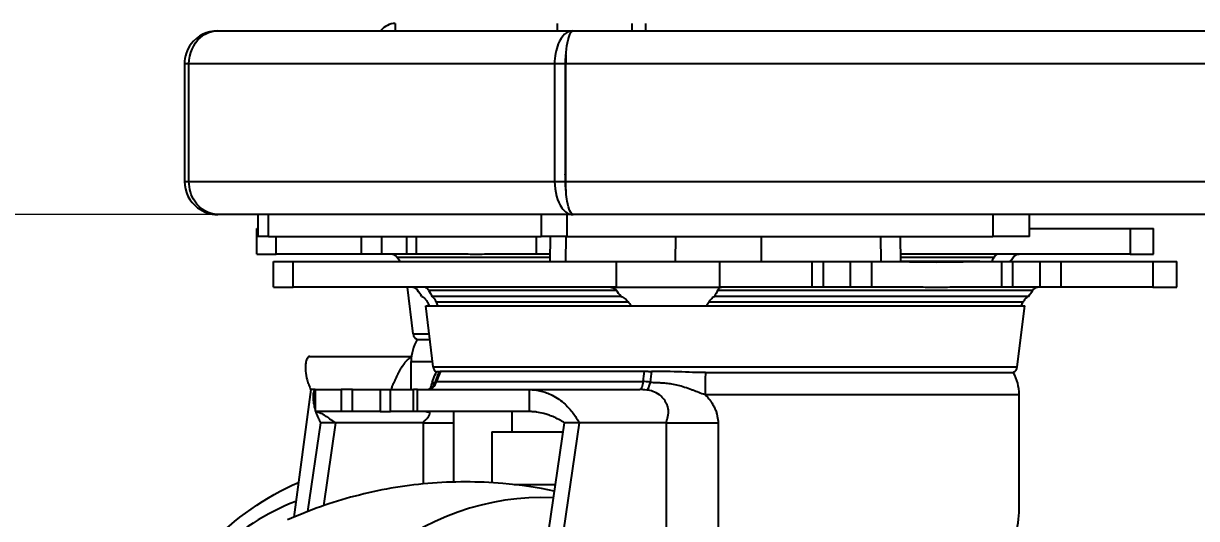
# Model space of a CAD drawing. Header units: millimetres. Extents: x 176 to 2516, y 143 to 1610.
# Drawn here: x 1748.5 to 1908.1, y 264.9 to 332.3 of the extents above; entities that cross this region are included whole.
import ezdxf

# ---------------------------------------------------------------- set-up
doc = ezdxf.new("R2010")
doc.units = ezdxf.units.MM
doc.layers.add('Widoczne (ISO)', color=7, linetype='Continuous', lineweight=25)
doc.layers.add('Wymiary', color=164, linetype='Continuous', lineweight=9)
doc.styles.add('Tekst notatki (ISO)', font='TAHOMA.TTF')
doc.dimstyles.new('Kopia Domyślne (ISO)', dxfattribs={"dimtxt": 20, "dimasz": 20, "dimexe": 3.175, "dimexo": 0, "dimgap": 2.5, "dimtad": 1, "dimtoh": 1, "dimdec": 0, "dimrnd": 1e-08, "dimzin": 0, "dimtxsty": 'Tekst notatki (ISO)', "dimblk": 'CLOSEDBLANK', "dimcen": 15, "dimdle": 10, "dimclrd": 256, "dimclre": 256, "dimclrt": 7, "dimazin": 0, "dimtfac": 1.001486, "dimtmove": 0, "dimatfit": 2, "dimfxl": 1, "dimtolj": 1, "dimtzin": 0, "dimlwd": -1, "dimlwe": -1, "dimarcsym": 0})

# ---------------------------------------------------------------- blocks, each defined once
blk = doc.blocks.new('_CLOSEDBLANK')
at = {"color": 0, "linetype": 'ByBlock', "lineweight": -2}
for p, q in [((-1, -0.1667), (-1, 0.1667)), ((-1, 0.1667), (0, 0)), ((0, 0), (-1, -0.1667))]:
    blk.add_line(p, q, dxfattribs=at)
blk = doc.blocks.new('*D11')
at = {"layer": 'Defpoints', "color": 0}
for p in [(1834.23, 1608.26), (1546.72, 144.94), (1807.51, 144.94)]:
    blk.add_point(p, dxfattribs=at)
at = {"layer": 'Wymiary'}
for p, q in [((1834.23, 1608.26), (1543.54, 1608.26)), ((1546.72, 1588.26), (1546.72, 164.94)), ((1807.51, 144.94), (1543.54, 144.94))]:
    blk.add_line(p, q, dxfattribs=at)
at = {"layer": 'Wymiary', "xscale": 20, "yscale": 20, "zscale": 20}
for p, rotation in [((1546.72, 1608.26), 90), ((1546.72, 144.94), 270)]:
    blk.add_blockref('_CLOSEDBLANK', p, dxfattribs=dict(at, rotation=rotation))
at = {"layer": 'Wymiary', "color": 7, "insert": (1533.81, 876.6), "char_height": 20, "attachment_point": 5, "rotation": 90, "style": 'Tekst notatki (ISO)'}
blk.add_mtext('\\A1;1470', dxfattribs=at)
blk = doc.blocks.new('*D14')
at = {"layer": 'Defpoints', "color": 0}
for p in [(1938.09, 306.33), (1620.08, 144.94), (1807.51, 144.94)]:
    blk.add_point(p, dxfattribs=at)
at = {"layer": 'Wymiary'}
for p, q in [((1938.09, 306.33), (1616.9, 306.33)), ((1620.08, 286.33), (1620.08, 164.94)), ((1807.51, 144.94), (1616.9, 144.94))]:
    blk.add_line(p, q, dxfattribs=at)
at = {"layer": 'Wymiary', "xscale": 20, "yscale": 20, "zscale": 20}
for p, rotation in [((1620.08, 306.33), 90), ((1620.08, 144.94), 270)]:
    blk.add_blockref('_CLOSEDBLANK', p, dxfattribs=dict(at, rotation=rotation))
at = {"layer": 'Wymiary', "color": 7, "insert": (1607.17, 225.64), "char_height": 20, "attachment_point": 5, "rotation": 90, "style": 'Tekst notatki (ISO)'}
blk.add_mtext('\\A1;160', dxfattribs=at)

msp = doc.modelspace()

# ---------------------------------------------------------------- linework, layer by layer
at = {"layer": 'Widoczne (ISO)'}
for p, q in [((1799.05, 332.33), (1799.05, 331.33)), ((1821.12, 331.33), (1821.12, 332.33)), ((1831.23, 332.33), (1831.23, 331.33)), ((1833.16, 331.33), (1833.16, 332.33)), ((1774.87, 331.33), (1774.9, 331.33)), ((1774.87, 331.33), (1774.87, 331.33)), ((1774.9, 331.33), (1823.19, 331.33)), ((1823.19, 331.33), (1823.28, 331.33)), ((1823.19, 331.31), (1823.19, 331.33)), ((1823.28, 331.33), (2418.69, 331.33)), ((1822.27, 327.83), (1822.25, 327.83)), ((1822.25, 327.83), (1822.25, 326.83)), ((1770.37, 326.83), (1770.37, 310.83)), ((1770.99, 326.83), (1770.37, 326.83)), ((1770.99, 310.83), (1770.99, 326.83)), ((1820.74, 326.83), (1770.99, 326.83)), ((1820.74, 326.83), (1820.74, 310.83)), ((1822.16, 326.83), (1820.74, 326.83)), ((1822.16, 326.83), (1822.16, 310.83)), ((1822.25, 310.83), (1822.25, 326.83)), ((2419.72, 326.83), (1822.25, 326.83)), ((1770.37, 310.83), (1770.99, 310.83)), ((1770.99, 310.83), (1820.74, 310.83)), ((1820.74, 310.83), (1822.16, 310.83)), ((1822.25, 310.83), (2419.72, 310.83)), ((1774.87, 306.33), (1774.87, 306.33)), ((1774.87, 306.33), (1774.9, 306.33)), ((1823.19, 306.33), (1774.9, 306.33)), ((1780.37, 306.33), (1780.37, 303.33)), ((1781.83, 303.33), (1781.83, 306.33)), ((1818.9, 306.33), (1818.9, 303.33)), ((1822.44, 303.33), (1822.44, 306.33)), ((1823.19, 306.35), (1823.19, 306.33)), ((1823.19, 306.33), (1823.28, 306.33)), ((2418.69, 306.33), (1823.28, 306.33)), ((1880.37, 306.33), (1880.37, 303.33)), ((1885.37, 303.33), (1885.37, 306.33)), ((1780.2, 304.43), (1780.37, 304.43)), ((1780.2, 300.93), (1780.2, 304.43)), ((1781.83, 303.33), (1780.37, 303.33)), ((1781.83, 303.33), (1818.9, 303.33)), ((1782.87, 300.93), (1782.87, 303.33)), ((1794.43, 303.33), (1794.43, 300.93)), ((1797.2, 303.33), (1797.2, 300.93)), ((1800.6, 303.33), (1800.6, 300.93)), ((1801.91, 303.33), (1801.91, 300.93)), ((1818.24, 303.33), (1818.24, 300.93)), ((1822.44, 303.33), (1818.9, 303.33)), ((1820.15, 303.33), (1820.09, 299.93)), ((1822.28, 299.93), (1822.33, 303.33)), ((1822.44, 303.33), (1880.37, 303.33)), ((1837.21, 303.33), (1837.16, 299.93)), ((1848.92, 299.93), (1848.88, 303.33)), ((1865.09, 303.33), (1865.13, 299.93)), ((1867.76, 303.33), (1867.82, 299.92)), ((1885.37, 303.33), (1880.37, 303.33)), ((1885.37, 304.43), (1899.06, 304.43)), ((1899.06, 304.43), (1902.26, 304.43)), ((1899.06, 304.43), (1899.06, 300.93)), ((1902.26, 300.93), (1902.26, 304.43)), ((1780.2, 300.93), (1782.87, 300.93)), ((1794.43, 300.93), (1782.87, 300.93)), ((1797.2, 300.93), (1794.43, 300.93)), ((1800.6, 300.93), (1797.2, 300.93)), ((1799.29, 300.52), (1820.1, 300.52)), ((1799.72, 299.93), (1799.29, 300.52)), ((1801.91, 300.93), (1800.6, 300.93)), ((1806.92, 300.93), (1801.91, 300.93)), ((1818.24, 300.93), (1813.22, 300.93)), ((1820.11, 300.93), (1818.24, 300.93)), ((1899.06, 300.93), (1867.8, 300.93)), ((1867.81, 300.52), (1880.54, 300.52)), ((1882.74, 299.93), (1883.17, 300.52)), ((1883.17, 300.52), (1883.17, 300.52)), ((1899.06, 300.93), (1902.26, 300.93)), ((1782.51, 299.93), (1785.15, 299.93)), ((1782.51, 296.43), (1782.51, 299.93)), ((1785.15, 299.93), (1829.1, 299.93)), ((1785.15, 296.43), (1785.15, 299.93)), ((1829.1, 299.93), (1843.23, 299.93)), ((1829.1, 299.93), (1829.1, 296.43)), ((1843.23, 299.93), (1855.76, 299.93)), ((1843.23, 296.43), (1843.23, 299.93)), ((1855.76, 299.93), (1857.29, 299.93)), ((1855.76, 299.93), (1855.76, 296.43)), ((1857.29, 299.93), (1860.97, 299.93)), ((1857.29, 299.93), (1857.29, 296.43)), ((1860.97, 299.93), (1863.86, 299.93)), ((1860.97, 299.93), (1860.97, 296.43)), ((1863.86, 299.93), (1866.79, 299.93)), ((1863.86, 299.93), (1863.86, 296.43)), ((1878.61, 299.93), (1867.82, 299.93)), ((1878.61, 299.93), (1881.54, 299.93)), ((1881.54, 299.93), (1883.07, 299.93)), ((1881.54, 299.93), (1881.54, 296.43)), ((1883.07, 299.93), (1886.76, 299.93)), ((1883.07, 299.93), (1883.07, 296.43)), ((1886.76, 299.93), (1889.64, 299.93)), ((1886.76, 299.93), (1886.76, 296.43)), ((1889.64, 299.93), (1902.16, 299.93)), ((1889.64, 299.93), (1889.64, 296.43)), ((1902.16, 299.93), (1905.4, 299.93)), ((1902.16, 299.93), (1902.16, 296.43)), ((1905.4, 296.43), (1905.4, 299.93)), ((1782.51, 296.43), (1785.15, 296.43)), ((1829.1, 296.43), (1785.15, 296.43)), ((1801.49, 290.07), (1800.72, 296.43)), ((1803.6, 296.02), (1829.12, 296.02)), ((1829.1, 296.43), (1843.23, 296.43)), ((1842.94, 296.02), (1885.82, 296.02)), ((1855.76, 296.43), (1843.23, 296.43)), ((1857.29, 296.43), (1855.76, 296.43)), ((1860.97, 296.43), (1857.29, 296.43)), ((1863.86, 296.43), (1860.97, 296.43)), ((1869.29, 296.43), (1863.86, 296.43)), ((1881.54, 296.43), (1876.11, 296.43)), ((1883.07, 296.43), (1881.54, 296.43)), ((1886.76, 296.43), (1883.07, 296.43)), ((1889.64, 296.43), (1886.76, 296.43)), ((1902.16, 296.43), (1889.64, 296.43)), ((1902.16, 296.43), (1905.4, 296.43)), ((1803.21, 293.89), (1884.71, 293.89)), ((1804.21, 285.57), (1803.21, 293.89)), ((1829.79, 295.18), (1804.07, 295.18)), ((1804.62, 294.43), (1830.75, 294.43)), ((1841.76, 294.43), (1884.5, 294.43)), ((1885.23, 295.18), (1842.48, 295.18)), ((1883.7, 285.57), (1884.71, 293.89)), ((1801.49, 290.07), (1803.67, 290.07)), ((1802.02, 289.3), (1803.76, 289.3)), ((1787.44, 286.99), (1801.27, 286.99)), ((1801.23, 286.32), (1804.12, 286.32)), ((1801.23, 282.49), (1801.23, 286.32)), ((1804.21, 285.57), (1883.7, 285.57)), ((1832.81, 284.19), (1832.81, 284.19)), ((1832.82, 284.26), (1832.82, 284.26)), ((1841.27, 284.8), (1883.16, 284.8)), ((1832.71, 283.23), (1832.71, 283.23)), ((1836.96, 283.23), (1836.96, 283.23)), ((1787.58, 282.49), (1785.24, 265.12)), ((1788.18, 282.49), (1787.58, 282.49)), ((1788.18, 282.49), (1788.18, 279.49)), ((1793.26, 282.49), (1791.71, 282.49)), ((1793.26, 279.49), (1793.26, 282.49)), ((1793.26, 282.49), (1797.01, 282.49)), ((1797.01, 282.49), (1798.42, 282.49)), ((1797.01, 282.49), (1797.01, 279.49)), ((1798.42, 279.49), (1798.42, 282.49)), ((1798.42, 282.49), (1801.52, 282.49)), ((1802.07, 282.49), (1801.52, 282.49)), ((1801.52, 279.49), (1801.52, 282.49)), ((1817.3, 282.49), (1817.3, 281.13)), ((1817.3, 282.49), (1832.35, 282.49)), ((1817.3, 281.13), (1817.3, 279.49)), ((1841.21, 281.82), (1883.96, 281.82)), ((1883.96, 266.2), (1883.96, 281.82)), ((1793.26, 279.49), (1791.71, 279.49)), ((1797.01, 279.49), (1793.26, 279.49)), ((1797.01, 279.49), (1798.42, 279.49)), ((1801.52, 279.49), (1798.42, 279.49)), ((1802.07, 279.49), (1801.52, 279.49)), ((1814.97, 276.73), (1814.97, 279.49)), ((1787.14, 265.9), (1788.91, 277.99)), ((1790.94, 277.99), (1788.91, 277.99)), ((1790.94, 277.99), (1789.29, 266.69)), ((1802.84, 277.99), (1790.94, 277.99)), ((1802.84, 277.99), (1802.84, 269.65)), ((1802.84, 277.99), (1807.03, 277.99)), ((1807.03, 269.91), (1807.03, 277.99)), ((1822.05, 277.99), (1811.87, 208.3)), ((1824.08, 277.99), (1813.9, 208.3)), ((1824.08, 277.99), (1822.05, 277.99)), ((1835.98, 277.99), (1824.08, 277.99)), ((1835.98, 213), (1835.98, 277.99)), ((1835.98, 277.99), (1842.99, 277.99)), ((1842.99, 277.99), (1842.99, 202.89)), ((1812.21, 276.73), (1821.86, 276.73)), ((1812.21, 276.73), (1812.21, 269.82)), ((1820.82, 269.55), (1815.25, 269.55))]:
    msp.add_line(p, q, dxfattribs=at)
for centre, radius, start, end in [((1798.48, 299.93), 1, 36.2495, 89.9993), ((1883.98, 299.93), 1, 90.0589, 143.7505), ((1807.23, 286.32), 6, 150.2119, 179.9991), ((1802.48, 290.19), 1, 186.9027, 242.7927), ((1805.21, 285.69), 1, 186.9027, 236.9467), ((1882.71, 285.69), 1, 297.2073, 353.0973), ((1877.96, 281.82), 6, 0.0009, 29.7881)]:
    msp.add_arc(centre, radius, start, end, dxfattribs=at)
for centre, major_axis, ratio, start_param, end_param in [((1799.05, 327.83), (0, 4.5), 0.707107, 0, 0.679674), ((1823.19, 326.83), (0, -2.5), 0.414214, 4.203979, 4.712389), ((1823.28, 327.83), (0, -2.5), 0.414214, 4.699313, 4.712389), ((1823.19, 311.83), (0, 2.5), 0.414214, 1.570796, 1.99648), ((1823.19, 310.83), (0, 2.5), 0.414214, 1.570796, 2.079206), ((1801.03, 288.41), (0.73, -1.31), 0.95956, 5.878189, 5.917562), ((1810.23, 281.93), (-0.73, 5.96), 0.990505, 0.919007, 1.182759), ((1810.34, 281.94), (-0.02, -6), 0.980462, 4.182621, 4.437764), ((1834.37, 281.94), (0.01, -6), 0.279046, 4.179468, 4.434612), ((1835.02, 281.93), (-0.1, -6), 0.220358, 4.185343, 4.449105), ((1803.27, 283.99), (0, -1.5), 0.980433, 0.000099, 1.293459), ((1803.06, 283.91), (0.95, -1.16), 0.976148, 0.000301, 0.62629), ((1803.06, 283.91), (0.95, -1.16), 0.976148, 6.283159, 6.283486), ((1805.37, 280.32), (-0.76, 3.25), 0.301746, 6.213143, 6.413497), ((1833.35, 282), (-3.57, 0.33), 0.434462, 4.63253, 4.919792), ((1833.46, 283.91), (-0.21, -1.48), 0.250472, 0.124415, 1.337103), ((1803.27, 283.99), (0, -1.5), 0.980433, 6.283167, 6.283274), ((1803.06, 283.91), (-2.85, 3.48), 0.976148, 2.555193, 2.596565), ((1818.87, 207.43), (0, -60.36), 0.736618, 3.103772, 6.601483), ((1795.37, 211.93), (0, 57.21), 0.680073, 0.255768, 0.887352)]:
    msp.add_ellipse(centre, major_axis=major_axis, ratio=ratio, start_param=start_param, end_param=end_param, dxfattribs=at)
for points, knots in [([(1774.87, 331.33), (1773.48, 331.33), (1772.11, 330.65), (1771.27, 329.54), (1770.69, 328.77), (1770.37, 327.8), (1770.37, 326.83)], [1.570796, 1.570796, 1.570796, 1.570796, 2.495158, 2.495158, 2.495158, 3.141593, 3.141593, 3.141593, 3.141593]), ([(1770.99, 326.83), (1770.99, 328.22), (1771.58, 329.59), (1772.55, 330.42), (1773.22, 331.01), (1774.06, 331.33), (1774.9, 331.33)], [-3.141593, -3.141593, -3.141593, -3.141593, -2.217231, -2.217231, -2.217231, -1.570796, -1.570796, -1.570796, -1.570796]), ([(1823.19, 331.33), (1822.44, 331.33), (1821.69, 330.65), (1821.24, 329.54), (1820.92, 328.77), (1820.74, 327.8), (1820.74, 326.83)], [1.570796, 1.570796, 1.570796, 1.570796, 2.495158, 2.495158, 2.495158, 3.141593, 3.141593, 3.141593, 3.141593]), ([(1822.25, 326.83), (1822.25, 328.22), (1822.41, 329.59), (1822.66, 330.42), (1822.84, 331.01), (1823.06, 331.33), (1823.28, 331.33)], [-3.141593, -3.141593, -3.141593, -3.141593, -2.217231, -2.217231, -2.217231, -1.570796, -1.570796, -1.570796, -1.570796]), ([(1770.37, 310.83), (1770.37, 309.44), (1771.05, 308.07), (1772.16, 307.24), (1772.93, 306.65), (1773.9, 306.33), (1774.87, 306.33)], [0, 0, 0, 0, 0.924362, 0.924362, 0.924362, 1.570796, 1.570796, 1.570796, 1.570796]), ([(1774.9, 306.33), (1773.7, 306.33), (1772.51, 307.01), (1771.78, 308.12), (1771.27, 308.89), (1770.99, 309.86), (1770.99, 310.83)], [-1.570796, -1.570796, -1.570796, -1.570796, -0.646434, -0.646434, -0.646434, 0, 0, 0, 0]), ([(1820.74, 310.83), (1820.74, 309.44), (1821.11, 308.07), (1821.72, 307.24), (1822.14, 306.65), (1822.66, 306.33), (1823.19, 306.33)], [0, 0, 0, 0, 0.924362, 0.924362, 0.924362, 1.570796, 1.570796, 1.570796, 1.570796]), ([(1823.28, 306.33), (1822.96, 306.33), (1822.65, 307.01), (1822.46, 308.12), (1822.32, 308.89), (1822.25, 309.86), (1822.25, 310.83)], [-1.570796, -1.570796, -1.570796, -1.570796, -0.646434, -0.646434, -0.646434, 0, 0, 0, 0]), ([(1813.22, 300.93), (1812.93, 300.93), (1812.58, 300.93), (1811.6, 300.91), (1810.77, 300.9), (1810.07, 300.9), (1809.38, 300.9), (1808.55, 300.91), (1807.57, 300.93), (1807.22, 300.93), (1806.92, 300.93)], [3.5953947, 3.5953947, 3.5953947, 3.5953947, 3.7240195, 3.7240195, 4.0295041, 4.0295041, 4.0295041, 4.3349887, 4.3349887, 4.4636135, 4.4636135, 4.4636135, 4.4636135]), ([(1881.11, 300.93), (1881.07, 300.93), (1881.03, 300.92), (1880.88, 300.89), (1880.79, 300.83), (1880.64, 300.69), (1880.59, 300.61), (1880.54, 300.52)], [-0.5110562, -0.5110562, -0.5110562, -0.5110562, -0.490807, -0.490807, -0.4409007, -0.4409007, -0.4044195, -0.4044195, -0.4044195, -0.4044195]), ([(1883.17, 300.52), (1883.19, 300.55), (1883.22, 300.58), (1883.35, 300.72), (1883.47, 300.81), (1883.73, 300.91), (1883.85, 300.93), (1883.98, 300.93)], [-0.273107, -0.273107, -0.273107, -0.273107, -0.2599169, -0.2599169, -0.2101218, -0.2101218, -0.1665241, -0.1665241, -0.1665241, -0.1665241]), ([(1866.79, 299.93), (1867.33, 299.93), (1867.99, 299.92), (1869.84, 299.89), (1871.4, 299.86), (1872.7, 299.86), (1874, 299.86), (1875.56, 299.89), (1877.41, 299.92), (1878.06, 299.93), (1878.61, 299.93)], [-0.752618, -0.752618, -0.752618, -0.752618, -0.529821, -0.529821, 0, 0, 0, 0.529821, 0.529821, 0.752618, 0.752618, 0.752618, 0.752618]), ([(1802.09, 296.02), (1802.03, 296.11), (1801.95, 296.19), (1801.75, 296.33), (1801.62, 296.39), (1801.43, 296.42), (1801.38, 296.43), (1801.32, 296.43)], [0.4044195, 0.4044195, 0.4044195, 0.4044195, 0.4409007, 0.4409007, 0.490807, 0.490807, 0.5110562, 0.5110562, 0.5110562, 0.5110562]), ([(1803.6, 296.02), (1803.58, 296.05), (1803.56, 296.08), (1803.46, 296.22), (1803.37, 296.31), (1803.17, 296.41), (1803.07, 296.43), (1802.97, 296.43)], [-0.273107, -0.273107, -0.273107, -0.273107, -0.2599169, -0.2599169, -0.2101218, -0.2101218, -0.1665241, -0.1665241, -0.1665241, -0.1665241]), ([(1828.36, 296.43), (1828.41, 296.43), (1828.46, 296.42), (1828.64, 296.39), (1828.77, 296.33), (1828.98, 296.19), (1829.06, 296.11), (1829.12, 296.02)], [-0.5110562, -0.5110562, -0.5110562, -0.5110562, -0.490807, -0.490807, -0.4409007, -0.4409007, -0.4044195, -0.4044195, -0.4044195, -0.4044195]), ([(1842.94, 296.02), (1842.96, 296.05), (1842.98, 296.08), (1843.06, 296.22), (1843.14, 296.31), (1843.3, 296.41), (1843.37, 296.43), (1843.44, 296.43)], [-0.273107, -0.273107, -0.273107, -0.273107, -0.2599169, -0.2599169, -0.2101218, -0.2101218, -0.1665241, -0.1665241, -0.1665241, -0.1665241]), ([(1876.11, 296.43), (1875.79, 296.43), (1875.41, 296.43), (1874.35, 296.41), (1873.45, 296.4), (1872.7, 296.4), (1871.95, 296.4), (1871.05, 296.41), (1869.98, 296.43), (1869.6, 296.43), (1869.29, 296.43)], [3.5953947, 3.5953947, 3.5953947, 3.5953947, 3.7240195, 3.7240195, 4.0295041, 4.0295041, 4.0295041, 4.3349887, 4.3349887, 4.4636135, 4.4636135, 4.4636135, 4.4636135]), ([(1886.59, 296.43), (1886.54, 296.43), (1886.48, 296.42), (1886.29, 296.39), (1886.16, 296.33), (1885.96, 296.19), (1885.88, 296.11), (1885.82, 296.02)], [-0.5110562, -0.5110562, -0.5110562, -0.5110562, -0.490807, -0.490807, -0.4409007, -0.4409007, -0.4044195, -0.4044195, -0.4044195, -0.4044195]), ([(1802.68, 295.18), (1802.85, 295.09), (1803, 294.96), (1803.13, 294.82), (1803.14, 294.81), (1803.15, 294.8)], [-0.98309294, -0.98309294, -0.98309294, -0.98309294, -0.90470229, -0.90470229, -0.89938846, -0.89938846, -0.89938846, -0.89938846]), ([(1804.07, 295.18), (1804.22, 295.06), (1804.36, 294.91), (1804.52, 294.64), (1804.57, 294.54), (1804.62, 294.43)], [0.4492188, 0.4492188, 0.4492188, 0.4492188, 0.5385349, 0.5385349, 0.5858968, 0.5858968, 0.5858968, 0.5858968]), ([(1829.79, 295.18), (1829.99, 295.09), (1830.19, 294.96), (1830.5, 294.71), (1830.64, 294.58), (1830.75, 294.43)], [-0.9830929, -0.9830929, -0.9830929, -0.9830929, -0.9047023, -0.9047023, -0.8385511, -0.8385511, -0.8385511, -0.8385511]), ([(1841.76, 294.43), (1841.83, 294.54), (1841.9, 294.64), (1842, 294.76), (1842.02, 294.78), (1842.04, 294.8)], [-0.58589679, -0.58589679, -0.58589679, -0.58589679, -0.53853494, -0.53853494, -0.52733392, -0.52733392, -0.52733392, -0.52733392]), ([(1885.23, 295.18), (1885.07, 295.09), (1884.92, 294.96), (1884.68, 294.71), (1884.58, 294.58), (1884.5, 294.43)], [-0.9830929, -0.9830929, -0.9830929, -0.9830929, -0.9047023, -0.9047023, -0.8385511, -0.8385511, -0.8385511, -0.8385511]), ([(1787.44, 286.99), (1787.38, 286.99), (1787.33, 286.98), (1787.22, 286.91), (1787.17, 286.86), (1787.03, 286.67), (1786.95, 286.48), (1786.86, 286.07), (1786.84, 285.88), (1786.82, 285.47), (1786.82, 285.24), (1786.88, 284.63), (1786.96, 284.22), (1787.14, 283.59), (1787.21, 283.37), (1787.38, 282.93), (1787.47, 282.71), (1787.58, 282.49)], [0.000001, 0.000001, 0.000001, 0.000001, 0.0814565, 0.0814565, 0.1629112, 0.1629112, 0.3260432, 0.3260432, 0.4346895, 0.4346895, 0.5435871, 0.5435871, 0.7070972, 0.7070972, 0.7887402, 0.7887402, 0.870385, 0.870385, 0.870385, 0.870385]), ([(1798.57, 282.49), (1798.57, 282.54), (1798.58, 282.59), (1798.58, 282.64), (1798.59, 282.67), (1798.59, 282.7), (1798.6, 282.73), (1798.6, 282.74), (1798.61, 282.75), (1798.61, 282.77), (1798.61, 282.78), (1798.62, 282.78), (1798.62, 282.79), (1798.62, 282.79), (1798.62, 282.8), (1798.62, 282.8), (1798.62, 282.81), (1798.62, 282.81), (1798.62, 282.81), (1798.64, 282.87), (1798.67, 282.96), (1798.73, 283.09), (1798.74, 283.11), (1798.74, 283.13), (1798.75, 283.15), (1798.76, 283.16), (1798.76, 283.17), (1798.77, 283.18), (1798.77, 283.19), (1798.77, 283.2), (1798.78, 283.2), (1798.78, 283.21), (1798.78, 283.21), (1798.79, 283.22), (1798.81, 283.28), (1798.83, 283.33), (1798.85, 283.37), (1798.86, 283.39), (1798.87, 283.41), (1798.88, 283.42), (1798.89, 283.43), (1798.89, 283.44), (1798.89, 283.45), (1798.9, 283.45), (1798.9, 283.46), (1798.9, 283.46), (1798.9, 283.46), (1798.9, 283.46), (1798.9, 283.47), (1798.93, 283.52), (1798.95, 283.57), (1798.98, 283.62), (1798.99, 283.65), (1799, 283.67), (1799.01, 283.7), (1799.02, 283.71), (1799.03, 283.72), (1799.03, 283.73), (1799.04, 283.74), (1799.04, 283.75), (1799.04, 283.75), (1799.04, 283.75), (1799.04, 283.76), (1799.05, 283.76), (1799.05, 283.76), (1799.05, 283.76), (1799.05, 283.77), (1799.11, 283.9), (1799.18, 284.03), (1799.24, 284.16), (1799.27, 284.23), (1799.3, 284.29), (1799.33, 284.36), (1799.35, 284.39), (1799.36, 284.42), (1799.38, 284.45), (1799.39, 284.48), (1799.41, 284.52), (1799.42, 284.55), (1799.45, 284.61), (1799.49, 284.69), (1799.52, 284.76), (1799.54, 284.8), (1799.56, 284.84), (1799.58, 284.88), (1799.59, 284.9), (1799.6, 284.92), (1799.61, 284.94), (1799.62, 284.95), (1799.62, 284.96), (1799.63, 284.97), (1799.63, 284.98), (1799.64, 284.99), (1799.64, 285), (1799.7, 285.11), (1799.76, 285.23), (1799.83, 285.34), (1799.85, 285.38), (1799.87, 285.41), (1799.89, 285.45), (1800.03, 285.69), (1800.17, 285.9), (1800.31, 286.08), (1800.34, 286.11), (1800.36, 286.14), (1800.39, 286.17), (1800.4, 286.19), (1800.41, 286.2), (1800.42, 286.21), (1800.43, 286.23), (1800.44, 286.24), (1800.46, 286.26), (1800.67, 286.49), (1800.84, 286.64), (1800.97, 286.74), (1801.09, 286.84), (1801.18, 286.9), (1801.21, 286.93)], [0, 0, 0, 0, 0.0625, 0.0625, 0.0625, 0.09375, 0.09375, 0.09375, 0.109375, 0.109375, 0.109375, 0.117188, 0.117188, 0.117188, 0.121094, 0.121094, 0.121094, 0.125, 0.125, 0.125, 0.21875, 0.21875, 0.21875, 0.234375, 0.234375, 0.234375, 0.242188, 0.242188, 0.242188, 0.246094, 0.246094, 0.246094, 0.25, 0.25, 0.25, 0.28125, 0.28125, 0.28125, 0.296875, 0.296875, 0.296875, 0.304688, 0.304688, 0.304688, 0.308594, 0.308594, 0.308594, 0.3125, 0.3125, 0.3125, 0.34375, 0.34375, 0.34375, 0.359375, 0.359375, 0.359375, 0.367188, 0.367188, 0.367188, 0.371094, 0.371094, 0.371094, 0.373047, 0.373047, 0.373047, 0.375, 0.375, 0.375, 0.4375, 0.4375, 0.4375, 0.46875, 0.46875, 0.46875, 0.484375, 0.484375, 0.484375, 0.5, 0.5, 0.5, 0.53125, 0.53125, 0.53125, 0.546875, 0.546875, 0.546875, 0.554688, 0.554688, 0.554688, 0.558594, 0.558594, 0.558594, 0.5625, 0.5625, 0.5625, 0.609375, 0.609375, 0.609375, 0.625, 0.625, 0.625, 0.71875, 0.71875, 0.71875, 0.734375, 0.734375, 0.734375, 0.742188, 0.742188, 0.742188, 0.75, 0.75, 0.75, 0.875, 0.875, 0.875, 1, 1, 1, 1]), ([(1804.69, 284.9), (1804.69, 284.91), (1804.69, 284.91), (1804.75, 284.97), (1804.95, 284.94), (1805.09, 284.97)], [0.317681, 0.317681, 0.317681, 0.317681, 0.3430046, 0.3430046, 0.7436966, 0.7436966, 0.7436966, 0.7436966]), ([(1805.09, 284.97), (1805.12, 284.97), (1805.15, 284.98), (1805.21, 284.98), (1805.24, 284.98), (1805.27, 284.98)], [0.0000017, 0.0000017, 0.0000017, 0.0000017, 0.0523569, 0.0523569, 0.1047153, 0.1047153, 0.1047153, 0.1047153]), ([(1805.27, 284.98), (1805.62, 284.98), (1806.08, 284.98), (1807.23, 284.98), (1807.92, 284.98), (1809.24, 284.98), (1809.81, 284.98), (1811.26, 284.98), (1812.17, 284.98), (1813.7, 284.98), (1814.29, 284.98), (1815.5, 284.98), (1816.12, 284.98), (1817.91, 284.98), (1819.11, 284.98), (1821.31, 284.98), (1822.28, 284.98), (1824.78, 284.98), (1826.34, 284.98), (1829.57, 284.98), (1831.23, 284.98), (1832.92, 284.98)], [0.000003, 0.000003, 0.000003, 0.000003, 0.528833, 0.528833, 1.058019, 1.058019, 1.41087, 1.41087, 1.881121, 1.881121, 2.149773, 2.149773, 2.418425, 2.418425, 2.888703, 2.888703, 3.241592, 3.241592, 3.770775, 3.770775, 4.299694, 4.299694, 4.299694, 4.299694]), ([(1832.92, 284.98), (1833.09, 284.98), (1833.25, 284.98), (1833.59, 284.98), (1833.76, 284.97), (1833.93, 284.97)], [0.0000077, 0.0000077, 0.0000077, 0.0000077, 0.0522812, 0.0522812, 0.1045422, 0.1045422, 0.1045422, 0.1045422]), ([(1841.27, 284.8), (1840.13, 284.8), (1838.92, 284.87), (1835.99, 284.97), (1834.89, 284.94), (1833.93, 284.97)], [-0.5474183, -0.5474183, -0.5474183, -0.5474183, -0.294909, -0.294909, 0, 0, 0, 0]), ([(1841.27, 284.8), (1841.27, 284.74), (1841.26, 284.64), (1841.26, 284.5), (1841.25, 284.2), (1841.23, 283.72), (1841.22, 283.03), (1841.22, 282.68), (1841.21, 282.28), (1841.21, 281.82)], [0.0000004, 0.0000004, 0.0000004, 0.0000004, 0.25, 0.25, 0.25, 0.75, 0.75, 0.75, 1, 1, 1, 1]), ([(1803.27, 282.49), (1803.47, 282.49), (1803.69, 282.55), (1803.91, 282.68), (1803.96, 282.71), (1804.01, 282.75)], [0, 0, 0, 0, 0.10162, 0.10162, 0.1384726, 0.1384726, 0.1384726, 0.1384726]), ([(1803.83, 282.63), (1803.86, 282.67), (1803.89, 282.73), (1803.96, 282.88), (1803.97, 282.96), (1803.98, 282.98)], [0.2222027, 0.2222027, 0.2222027, 0.2222027, 0.3142089, 0.3142089, 0.4546645, 0.4546645, 0.4546645, 0.4546645]), ([(1803.98, 282.98), (1803.99, 283.03), (1804, 283.07), (1804.01, 283.12), (1804.03, 283.19), (1804.06, 283.25), (1804.09, 283.29), (1804.11, 283.33), (1804.15, 283.37), (1804.18, 283.39), (1804.21, 283.41), (1804.24, 283.42), (1804.27, 283.44), (1804.3, 283.44), (1804.33, 283.45), (1804.36, 283.46), (1804.36, 283.46), (1804.36, 283.46), (1804.36, 283.46), (1804.38, 283.47), (1804.41, 283.47), (1804.43, 283.48), (1804.45, 283.49), (1804.47, 283.5), (1804.49, 283.52)], [0.4561564, 0.4561564, 0.4561564, 0.4561564, 0.520597, 0.520597, 0.520597, 0.6230877, 0.6230877, 0.6230877, 0.7156788, 0.7156788, 0.7156788, 0.7988412, 0.7988412, 0.7988412, 0.8732585, 0.8732585, 0.8732585, 0.875, 0.875, 0.875, 0.9401688, 0.9401688, 0.9401688, 1, 1, 1, 1]), ([(1804.68, 283.58), (1805, 283.58), (1805.4, 283.58), (1805.9, 283.58), (1806.49, 283.58), (1807.21, 283.58), (1808.05, 283.58), (1808.11, 283.58), (1808.18, 283.58), (1808.25, 283.58), (1809.04, 283.58), (1809.93, 283.58), (1810.92, 283.58), (1811.99, 283.58), (1813.17, 283.58), (1814.45, 283.58), (1815.73, 283.58), (1817.11, 283.58), (1818.58, 283.58), (1819.92, 283.58), (1821.34, 283.58), (1822.82, 283.58), (1822.95, 283.58), (1823.08, 283.58), (1823.21, 283.58), (1824.83, 283.58), (1826.52, 283.58), (1828.27, 283.58), (1829.73, 283.58), (1831.23, 283.58), (1832.75, 283.58)], [0, 0, 0, 0, 0.109251, 0.109251, 0.109251, 0.239504, 0.239504, 0.239504, 0.25, 0.25, 0.25, 0.369757, 0.369757, 0.369757, 0.5, 0.5, 0.5, 0.630263, 0.630263, 0.630263, 0.75, 0.75, 0.75, 0.760512, 0.760512, 0.760512, 0.89077, 0.89077, 0.89077, 1, 1, 1, 1]), ([(1832.75, 283.58), (1832.74, 283.44), (1832.72, 283.29), (1832.7, 283.15), (1832.65, 282.88), (1832.57, 282.67), (1832.48, 282.57), (1832.44, 282.52), (1832.39, 282.49), (1832.35, 282.49)], [0, 0, 0, 0, 0.25, 0.25, 0.25, 0.75, 0.75, 0.75, 0.9923928, 0.9923928, 0.9923928, 0.9923928]), ([(1833.77, 283.52), (1833.9, 283.5), (1834.03, 283.49), (1834.16, 283.48), (1834.3, 283.47), (1834.45, 283.47), (1834.6, 283.46), (1834.61, 283.46), (1834.62, 283.46), (1834.63, 283.46), (1834.81, 283.45), (1835, 283.44), (1835.2, 283.43), (1835.42, 283.42), (1835.65, 283.41), (1835.88, 283.39), (1836.14, 283.36), (1836.4, 283.33), (1836.66, 283.28), (1836.95, 283.24), (1837.24, 283.18), (1837.52, 283.11), (1837.83, 283.03), (1838.14, 282.94), (1838.44, 282.84), (1838.77, 282.73), (1839.08, 282.62), (1839.38, 282.51), (1839.44, 282.49), (1839.5, 282.46), (1839.56, 282.44), (1839.83, 282.34), (1840.1, 282.24), (1840.35, 282.14), (1840.65, 282.03), (1840.93, 281.92), (1841.21, 281.82)], [0, 0, 0, 0, 0.061998, 0.061998, 0.061998, 0.125, 0.125, 0.125, 0.130063, 0.130063, 0.130063, 0.205541, 0.205541, 0.205541, 0.289508, 0.289508, 0.289508, 0.382611, 0.382611, 0.382611, 0.485381, 0.485381, 0.485381, 0.599037, 0.599037, 0.599037, 0.724898, 0.724898, 0.724898, 0.75, 0.75, 0.75, 0.864849, 0.864849, 0.864849, 1, 1, 1, 1]), ([(1788.18, 279.83), (1788.11, 280.06), (1788.06, 280.28), (1787.98, 280.73), (1787.95, 280.96), (1787.92, 281.38), (1787.92, 281.57), (1787.95, 281.98), (1787.99, 282.17), (1788.06, 282.36), (1788.09, 282.41), (1788.14, 282.46), (1788.16, 282.47), (1788.18, 282.48)], [0.2329821, 0.2329821, 0.2329821, 0.2329821, 0.3260401, 0.3260401, 0.4346854, 0.4346854, 0.5435822, 0.5435822, 0.7070911, 0.7070911, 0.7887335, 0.7887335, 0.8310717, 0.8310717, 0.8310717, 0.8310717]), ([(1788.18, 282.49), (1788.18, 282.49), (1788.31, 282.49), (1789.09, 282.49), (1790.39, 282.49), (1791.39, 282.49), (1791.71, 282.49)], [0.0352818, 0.0352818, 0.0352818, 0.0352818, 0.1, 0.2, 0.3, 0.3419487, 0.3419487, 0.3419487, 0.3419487]), ([(1802.07, 282.49), (1802.56, 282.49), (1804.44, 282.49), (1807.88, 282.49), (1812.53, 282.49), (1815.69, 282.49), (1817.3, 282.49)], [0.663631, 0.663631, 0.663631, 0.663631, 0.7, 0.8, 0.9, 1, 1, 1, 1]), ([(1817.3, 282.49), (1817.57, 282.49), (1817.84, 282.48), (1818.36, 282.41), (1818.63, 282.36), (1819.4, 282.17), (1819.91, 281.98), (1820.71, 281.57), (1821.02, 281.38), (1821.61, 280.97), (1821.9, 280.74), (1822.56, 280.13), (1822.92, 279.72), (1823.41, 279.09), (1823.55, 278.87), (1823.83, 278.43), (1823.96, 278.21), (1824.08, 277.99)], [0.000001, 0.000001, 0.000001, 0.000001, 0.0814565, 0.0814565, 0.1629112, 0.1629112, 0.3260432, 0.3260432, 0.4346895, 0.4346895, 0.5435871, 0.5435871, 0.7070972, 0.7070972, 0.7887402, 0.7887402, 0.870385, 0.870385, 0.870385, 0.870385]), ([(1835.98, 277.99), (1835.98, 278.04), (1835.98, 278.09), (1835.99, 278.14), (1835.99, 278.17), (1836, 278.2), (1836, 278.23), (1836.01, 278.24), (1836.01, 278.25), (1836.01, 278.27), (1836.01, 278.28), (1836.01, 278.28), (1836.02, 278.29), (1836.02, 278.29), (1836.02, 278.3), (1836.02, 278.3), (1836.02, 278.31), (1836.02, 278.31), (1836.02, 278.31), (1836.03, 278.37), (1836.06, 278.46), (1836.09, 278.59), (1836.1, 278.61), (1836.1, 278.63), (1836.11, 278.65), (1836.11, 278.66), (1836.11, 278.67), (1836.12, 278.68), (1836.12, 278.69), (1836.12, 278.7), (1836.12, 278.7), (1836.12, 278.71), (1836.12, 278.71), (1836.13, 278.72), (1836.14, 278.78), (1836.15, 278.83), (1836.16, 278.87), (1836.17, 278.89), (1836.17, 278.91), (1836.17, 278.92), (1836.17, 278.93), (1836.18, 278.94), (1836.18, 278.95), (1836.18, 278.95), (1836.18, 278.96), (1836.18, 278.96), (1836.18, 278.96), (1836.18, 278.96), (1836.18, 278.97), (1836.19, 279.02), (1836.2, 279.07), (1836.21, 279.12), (1836.21, 279.15), (1836.22, 279.17), (1836.22, 279.2), (1836.22, 279.21), (1836.22, 279.22), (1836.22, 279.23), (1836.22, 279.24), (1836.22, 279.25), (1836.22, 279.25), (1836.22, 279.25), (1836.23, 279.26), (1836.23, 279.26), (1836.23, 279.26), (1836.23, 279.26), (1836.23, 279.27), (1836.24, 279.4), (1836.24, 279.53), (1836.23, 279.66), (1836.23, 279.73), (1836.22, 279.79), (1836.21, 279.86), (1836.2, 279.89), (1836.2, 279.92), (1836.19, 279.95), (1836.19, 279.98), (1836.18, 280.02), (1836.17, 280.05), (1836.16, 280.11), (1836.14, 280.19), (1836.11, 280.26), (1836.1, 280.3), (1836.08, 280.34), (1836.07, 280.38), (1836.06, 280.4), (1836.05, 280.42), (1836.04, 280.44), (1836.04, 280.45), (1836.04, 280.46), (1836.03, 280.47), (1836.03, 280.48), (1836.02, 280.49), (1836.02, 280.5), (1835.97, 280.61), (1835.91, 280.73), (1835.85, 280.84), (1835.82, 280.88), (1835.8, 280.91), (1835.77, 280.95), (1835.62, 281.19), (1835.44, 281.4), (1835.24, 281.58), (1835.21, 281.61), (1835.17, 281.64), (1835.14, 281.67), (1835.12, 281.69), (1835.1, 281.7), (1835.09, 281.71), (1835.07, 281.73), (1835.05, 281.74), (1835.03, 281.76), (1834.73, 281.99), (1834.42, 282.14), (1834.13, 282.24), (1833.85, 282.34), (1833.57, 282.4), (1833.3, 282.43)], [0, 0, 0, 0, 0.0625, 0.0625, 0.0625, 0.09375, 0.09375, 0.09375, 0.109375, 0.109375, 0.109375, 0.117188, 0.117188, 0.117188, 0.121094, 0.121094, 0.121094, 0.125, 0.125, 0.125, 0.21875, 0.21875, 0.21875, 0.234375, 0.234375, 0.234375, 0.242188, 0.242188, 0.242188, 0.246094, 0.246094, 0.246094, 0.25, 0.25, 0.25, 0.28125, 0.28125, 0.28125, 0.296875, 0.296875, 0.296875, 0.304688, 0.304688, 0.304688, 0.308594, 0.308594, 0.308594, 0.3125, 0.3125, 0.3125, 0.34375, 0.34375, 0.34375, 0.359375, 0.359375, 0.359375, 0.367188, 0.367188, 0.367188, 0.371094, 0.371094, 0.371094, 0.373047, 0.373047, 0.373047, 0.375, 0.375, 0.375, 0.4375, 0.4375, 0.4375, 0.46875, 0.46875, 0.46875, 0.484375, 0.484375, 0.484375, 0.5, 0.5, 0.5, 0.53125, 0.53125, 0.53125, 0.546875, 0.546875, 0.546875, 0.554688, 0.554688, 0.554688, 0.558594, 0.558594, 0.558594, 0.5625, 0.5625, 0.5625, 0.609375, 0.609375, 0.609375, 0.625, 0.625, 0.625, 0.71875, 0.71875, 0.71875, 0.734375, 0.734375, 0.734375, 0.742188, 0.742188, 0.742188, 0.75, 0.75, 0.75, 0.875, 0.875, 0.875, 1, 1, 1, 1]), ([(1841.21, 281.82), (1841.36, 281.68), (1841.5, 281.53), (1841.7, 281.29), (1841.79, 281.17), (1841.89, 281.05), (1841.95, 280.97), (1841.98, 280.93), (1842.12, 280.72), (1842.22, 280.56), (1842.36, 280.31), (1842.43, 280.18), (1842.5, 280.03), (1842.53, 279.97), (1842.55, 279.92), (1842.56, 279.9), (1842.64, 279.72), (1842.7, 279.55), (1842.78, 279.31), (1842.82, 279.18), (1842.85, 279.04), (1842.87, 278.98), (1842.88, 278.94), (1842.88, 278.91), (1842.95, 278.59), (1842.99, 278.29), (1842.99, 277.99)], [0, 0, 0, 0, 0.125, 0.125, 0.1875, 0.21875, 0.21875, 0.25, 0.25, 0.375, 0.375, 0.4375, 0.46875, 0.484375, 0.484375, 0.5, 0.5, 0.625, 0.625, 0.6875, 0.71875, 0.734375, 0.734375, 0.75, 0.75, 1, 1, 1, 1]), ([(1791.71, 279.49), (1791.39, 279.49), (1790.39, 279.49), (1789.09, 279.49), (1788.31, 279.49), (1788.18, 279.49), (1788.18, 279.49)], [-0.3419487, -0.3419487, -0.3419487, -0.3419487, -0.3, -0.2, -0.1, -0.0352818, -0.0352818, -0.0352818, -0.0352818]), ([(1788.22, 279.49), (1788.29, 279.49), (1788.36, 279.49), (1788.49, 279.47), (1788.56, 279.45), (1788.77, 279.38), (1788.91, 279.32), (1789.16, 279.19), (1789.26, 279.12), (1789.48, 278.98), (1789.59, 278.91), (1789.89, 278.7), (1790.08, 278.57), (1790.38, 278.36), (1790.49, 278.29), (1790.71, 278.14), (1790.82, 278.07), (1790.94, 277.99)], [-0.5590127, -0.5590127, -0.5590127, -0.5590127, -0.506666, -0.506666, -0.4543202, -0.4543202, -0.349485, -0.349485, -0.2796642, -0.2796642, -0.2097645, -0.2097645, -0.1048107, -0.1048107, -0.0524058, -0.0524058, 0, 0, 0, 0]), ([(1788.91, 277.99), (1788.79, 278.21), (1788.69, 278.43), (1788.5, 278.87), (1788.41, 279.09), (1788.32, 279.36), (1788.3, 279.43), (1788.28, 279.49)], [0, 0, 0, 0, 0.0814557, 0.0814557, 0.1629097, 0.1629097, 0.1880466, 0.1880466, 0.1880466, 0.1880466]), ([(1817.3, 279.49), (1815.69, 279.49), (1812.53, 279.49), (1807.88, 279.49), (1804.44, 279.49), (1802.56, 279.49), (1802.07, 279.49)], [-1, -1, -1, -1, -0.9, -0.8, -0.7, -0.663631, -0.663631, -0.663631, -0.663631]), ([(1803.55, 279.47), (1803.58, 279.47), (1803.59, 279.47), (1803.63, 279.46), (1803.64, 279.46), (1803.66, 279.45), (1803.68, 279.44), (1803.69, 279.43), (1803.7, 279.43), (1803.71, 279.42), (1803.71, 279.42), (1803.73, 279.4), (1803.73, 279.39), (1803.74, 279.37), (1803.74, 279.36), (1803.74, 279.35), (1803.74, 279.35), (1803.74, 279.34), (1803.74, 279.34), (1803.74, 279.33), (1803.74, 279.32), (1803.74, 279.3), (1803.74, 279.29), (1803.73, 279.27), (1803.73, 279.26), (1803.73, 279.24), (1803.73, 279.23), (1803.72, 279.22), (1803.72, 279.21), (1803.71, 279.18), (1803.7, 279.15), (1803.69, 279.11), (1803.68, 279.09), (1803.67, 279.06), (1803.67, 279.05), (1803.64, 278.97), (1803.62, 278.92), (1803.58, 278.84), (1803.56, 278.81), (1803.54, 278.77), (1803.53, 278.76), (1803.51, 278.73), (1803.5, 278.71), (1803.49, 278.68), (1803.47, 278.66), (1803.44, 278.63), (1803.43, 278.61), (1803.42, 278.59), (1803.41, 278.59), (1803.4, 278.58), (1803.4, 278.57), (1803.37, 278.54), (1803.36, 278.52), (1803.33, 278.49), (1803.32, 278.48), (1803.3, 278.46), (1803.29, 278.45), (1803.26, 278.43), (1803.25, 278.41), (1803.22, 278.39), (1803.2, 278.37), (1803.19, 278.36), (1803.18, 278.35), (1803.18, 278.35), (1803.15, 278.32), (1803.12, 278.3), (1803.07, 278.26), (1803.06, 278.25), (1803.03, 278.23), (1803.02, 278.22), (1803.01, 278.21), (1803, 278.2), (1803, 278.2), (1802.99, 278.19), (1802.98, 278.18), (1802.96, 278.17), (1802.95, 278.16), (1802.94, 278.15), (1802.94, 278.15), (1802.94, 278.14), (1802.92, 278.13), (1802.9, 278.11), (1802.87, 278.07), (1802.86, 278.06), (1802.85, 278.02), (1802.84, 278.01), (1802.84, 277.99)], [0, 0, 0, 0, 0.03125, 0.03125, 0.0625, 0.0625, 0.09375, 0.09375, 0.109375, 0.109375, 0.125, 0.125, 0.15625, 0.15625, 0.171875, 0.179688, 0.183594, 0.183594, 0.1875, 0.1875, 0.203125, 0.203125, 0.21875, 0.21875, 0.234375, 0.234375, 0.242188, 0.242188, 0.25, 0.25, 0.28125, 0.28125, 0.296875, 0.296875, 0.3125, 0.3125, 0.375, 0.375, 0.40625, 0.40625, 0.421875, 0.421875, 0.4375, 0.4375, 0.46875, 0.46875, 0.484375, 0.484375, 0.492188, 0.492188, 0.5, 0.5, 0.53125, 0.53125, 0.546875, 0.546875, 0.5625, 0.5625, 0.59375, 0.59375, 0.609375, 0.617188, 0.617188, 0.625, 0.625, 0.6875, 0.6875, 0.71875, 0.71875, 0.734375, 0.742188, 0.742188, 0.75, 0.75, 0.78125, 0.78125, 0.796875, 0.804688, 0.804688, 0.8125, 0.8125, 0.875, 0.875, 0.9375, 0.9375, 1, 1, 1, 1]), ([(1807.03, 277.99), (1807.03, 278.28), (1807.02, 278.58), (1807.02, 278.88), (1807.02, 279.08), (1807.01, 279.29), (1807.01, 279.49)], [0, 0, 0, 0, 0.2276891, 0.2276891, 0.2276891, 0.383808, 0.383808, 0.383808, 0.383808]), ([(1822.05, 277.99), (1821.93, 278.07), (1821.81, 278.14), (1821.56, 278.28), (1821.44, 278.36), (1821.04, 278.57), (1820.77, 278.7), (1820.29, 278.91), (1820.09, 278.98), (1819.68, 279.12), (1819.48, 279.18), (1818.95, 279.32), (1818.63, 279.38), (1818.13, 279.45), (1817.97, 279.47), (1817.64, 279.49), (1817.47, 279.49), (1817.3, 279.49)], [-0.5590235, -0.5590235, -0.5590235, -0.5590235, -0.5066759, -0.5066759, -0.4543292, -0.4543292, -0.3494923, -0.3494923, -0.2796702, -0.2796702, -0.209769, -0.209769, -0.1048129, -0.1048129, -0.0524069, -0.0524069, -0.000001, -0.000001, -0.000001, -0.000001]), ([(1760.78, 240.41), (1761.68, 242.85), (1762.71, 245.2), (1766.51, 252.73), (1769.8, 257.42), (1777.27, 265), (1781.43, 267.93), (1785.88, 269.84)], [3.6414722, 3.6414722, 3.6414722, 3.6414722, 3.7805754, 3.7805754, 4.1084911, 4.1084911, 4.4274636, 4.4274636, 4.4274636, 4.4274636]), ([(1820.69, 268.68), (1818.4, 269.16), (1816.06, 269.51), (1810.31, 270), (1806.89, 270), (1800.12, 269.42), (1796.79, 268.83), (1790.38, 267.15), (1787.31, 266.05), (1784.41, 264.76)], [1.4180821, 1.4180821, 1.4180821, 1.4180821, 1.5071368, 1.5071368, 1.6344559, 1.6344559, 1.761775, 1.761775, 1.8890942, 1.8890942, 1.8890942, 1.8890942]), ([(1873.75, 241.59), (1874.31, 242.59), (1874.85, 243.59), (1875.89, 245.51), (1876.39, 246.44), (1877.77, 249.07), (1878.63, 250.73), (1879.9, 253.33), (1880.36, 254.3), (1881.31, 256.42), (1881.79, 257.56), (1882.44, 259.25), (1882.64, 259.83), (1883.3, 261.81), (1883.64, 263.14), (1883.91, 265.01), (1883.96, 265.62), (1883.96, 266.2)], [0, 0, 0, 0, 0.391249, 0.391249, 0.765955, 0.765955, 1.467054, 1.467054, 1.900162, 1.900162, 2.440361, 2.440361, 2.732408, 2.732408, 3.468233, 3.468233, 3.851466, 3.851466, 3.851466, 3.851466])]:
    msp.add_open_spline(points, degree=3, knots=knots, dxfattribs=at)
for points in [[(1822.25, 327.86), (1822.25, 327.85), (1822.25, 327.84), (1822.25, 327.83)], [(1880.25, 299.93), (1880.34, 300.12), (1880.44, 300.32), (1880.54, 300.52)], [(1883.17, 300.52), (1883.02, 300.32), (1882.87, 300.12), (1882.73, 299.93)], [(1802.68, 295.18), (1802.49, 295.45), (1802.29, 295.73), (1802.09, 296.02)], [(1803.6, 296.02), (1803.76, 295.73), (1803.92, 295.45), (1804.07, 295.18)], [(1829.79, 295.18), (1829.56, 295.45), (1829.34, 295.73), (1829.12, 296.02)], [(1842.94, 296.02), (1842.79, 295.73), (1842.64, 295.45), (1842.48, 295.18)], [(1885.23, 295.18), (1885.42, 295.45), (1885.62, 295.73), (1885.82, 296.02)], [(1803.15, 294.8), (1803.25, 294.69), (1803.34, 294.57), (1803.41, 294.43)], [(1803.71, 293.89), (1803.62, 294.07), (1803.52, 294.25), (1803.41, 294.43)], [(1804.62, 294.43), (1804.69, 294.25), (1804.76, 294.07), (1804.83, 293.89)], [(1831.2, 293.89), (1831.05, 294.07), (1830.9, 294.25), (1830.75, 294.43)], [(1841.76, 294.43), (1841.65, 294.25), (1841.54, 294.07), (1841.42, 293.89)], [(1842.04, 294.8), (1842.17, 294.95), (1842.32, 295.08), (1842.48, 295.18)], [(1884.2, 293.89), (1884.3, 294.07), (1884.4, 294.25), (1884.5, 294.43)], [(1801.21, 286.93), (1801.23, 286.95), (1801.25, 286.97), (1801.27, 286.98)], [(1803.98, 282.97), (1804.1, 283.65), (1804.35, 284.31), (1804.69, 284.9)], [(1803.81, 282.6), (1803.81, 282.6), (1803.81, 282.6), (1803.81, 282.6)], [(1803.98, 282.98), (1803.98, 282.98), (1803.98, 282.98), (1803.98, 282.98)], [(1791.71, 282.49), (1791.71, 281.49), (1791.71, 280.49), (1791.71, 279.49)], [(1802.07, 279.49), (1802.07, 280.49), (1802.07, 281.49), (1802.07, 282.49)], [(1833.3, 282.43), (1832.95, 282.48), (1832.63, 282.49), (1832.35, 282.49)], [(1803.27, 279.49), (1803.36, 279.49), (1803.46, 279.48), (1803.55, 279.47)]]:
    msp.add_open_spline(points, degree=3, dxfattribs=at)

# ---------------------------------------------------------------- dimensions: what is measured, and where the dimension line sits
at = {"layer": 'Wymiary'}
for base, p1, text, picture, middle in [((1546.72, 144.94), (1834.23, 1608.26), '1470', '*D11', (1533.81, 876.6)), ((1620.08, 144.94), (1938.09, 306.33), '160', '*D14', (1607.17, 225.64))]:
    dim = msp.add_linear_dim(base=base, p1=p1, p2=(1807.51, 144.94), angle=90, text=text, dimstyle='Kopia Domyślne (ISO)', dxfattribs=at)
    dim.commit()
    dim.dimension.update_dxf_attribs({"geometry": picture, "text_midpoint": middle})

doc.saveas('drawing.dxf')
